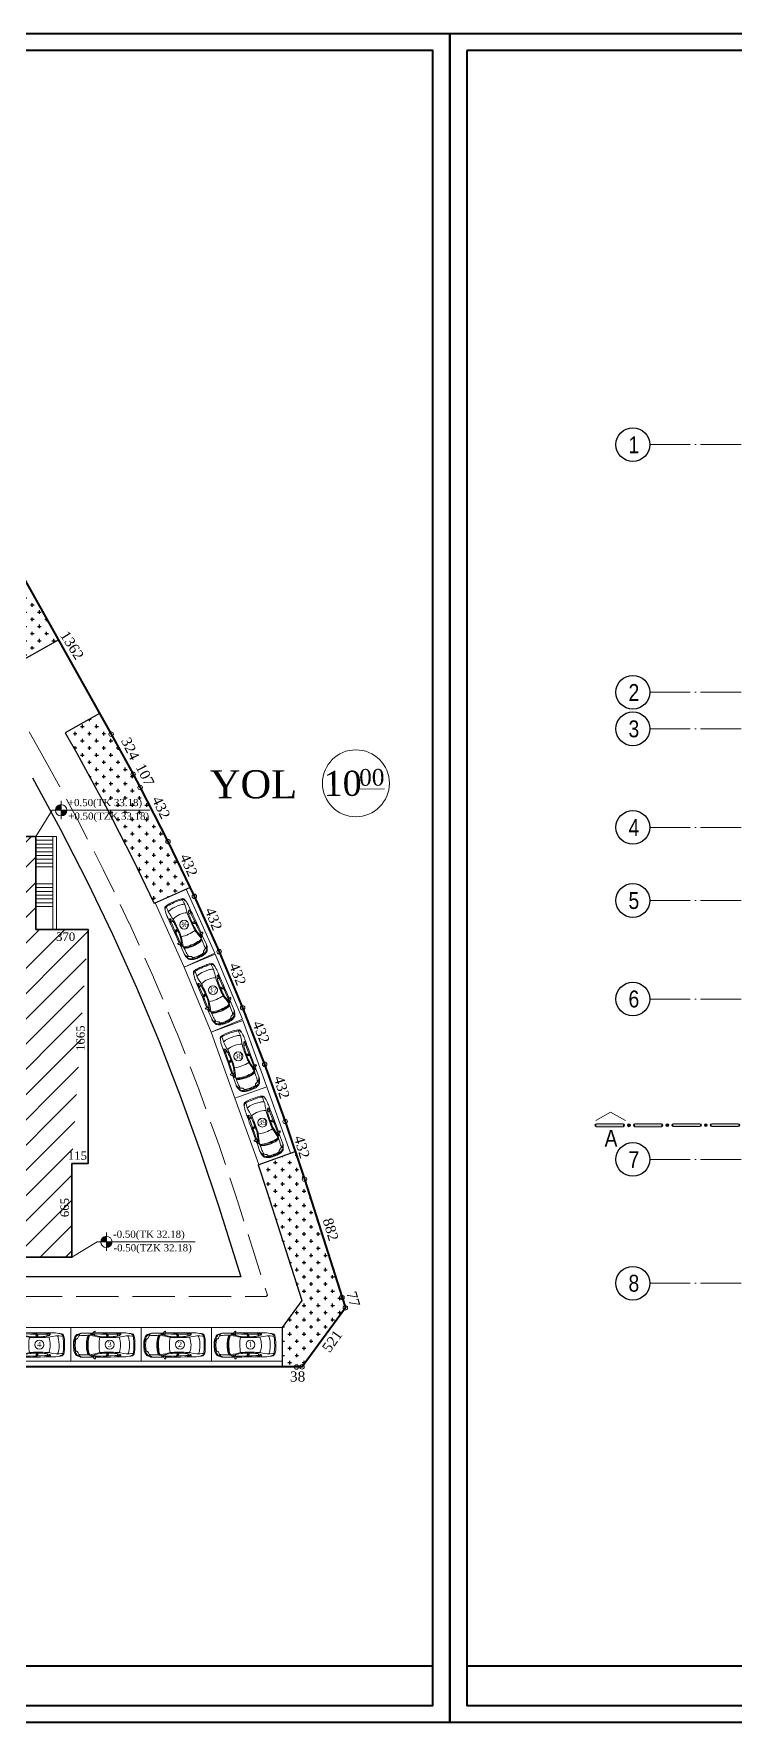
# Model space of a CAD drawing. Header units: millimetres. Extents: x 11587 to 81192, y -36083 to -25300.
# Drawn here: x 23933 to 25177, y -28300 to -25300 of the extents above; entities that cross this region are included whole.
import ezdxf
from ezdxf.enums import TextEntityAlignment as Align

# ---------------------------------------------------------------- set-up
doc = ezdxf.new("R2010")
doc.units = ezdxf.units.MM
for name, pattern in [('AKS', [30, 24, -3, 0, -3]), ('IZDUSUM1', [20, 7.5, -5, 7.5, 0]), ('SEMBOL1', [260, 200, -15, 30, -15])]:
    doc.linetypes.add(name, pattern=pattern)
for name, color, linetype, lineweight in [('Araba', 226, 'Continuous', 15), ('rtm-aks balon', 20, 'Continuous', 25), ('rtm-aks balon yazı', 7, 'Continuous', 20), ('rtm-aks yeni', 7, 'AKS', 20), ('rtm-antet-02', 140, 'Continuous', 40), ('rtm-beton', 102, 'Continuous', 25), ('rtm-duv tugla', 22, 'Continuous', 35), ('rtm-izdusum-üst ince', 8, 'IZDUSUM1', 5), ('rtm-merdiven yazı', 7, 'Continuous', 20), ('rtm-mhl-yazı-m2', 7, 'Continuous', 20), ('rtm-olcu-dış', 31, 'Continuous', 25), ('rtm-plan katmanı-05', 205, 'Continuous', 20), ('rtm-sembol balon baslik', 242, 'Continuous', 20), ('rtm-sembol kesit gör yazı', 7, 'Continuous', 20), ('rtm-sembol kot', 242, 'Continuous', 20), ('rtm-sembol kot yazı', 7, 'Continuous', 20), ('rtm-sembol ok', 7, 'Continuous', 20), ('rtm-sıva', 252, 'Continuous', 15), ('rtm-tas_betonarme', 50, 'Continuous', 40), ('rtm-vaz-grid yazı', 7, 'Continuous', 20)]:
    doc.layers.add(name, color=color, linetype=linetype, lineweight=lineweight)
doc.layers.add('CAY', color=94, linetype='Continuous')
doc.styles.add('AKSYAZI', font='ARIALN.TTF')
doc.styles.add('ARIAL', font='times.ttf')
doc.styles.add('BASLIK', font='ARIALN.TTF')
doc.styles.add('VAZ-OLCU', font='times.ttf', dxfattribs={"height": 60})

# ---------------------------------------------------------------- blocks, each defined once
blk = doc.blocks.new('KK')
at = {"layer": 'rtm-sembol balon baslik', "linetype": 'SEMBOL1'}
for p in [(41231.3, 7543.2), (41283.8, 7543.2)]:
    blk.add_line(p, (41257.6, 7558.4), dxfattribs=at)
at = {"layer": 'rtm-sembol balon baslik'}
for p, q in [((41279.6, 7537.7), (41232.3, 7537.7)), ((41279.6, 7532.4), (41232.3, 7532.4)), ((41347.8, 7537.7), (41300.6, 7537.7)), ((41347.8, 7532.4), (41300.6, 7532.4)), ((41416.1, 7537.8), (41368.8, 7537.8)), ((41416.1, 7532.6), (41368.8, 7532.6)), ((41484.3, 7537.8), (41437.1, 7537.8)), ((41484.3, 7532.6), (41437.1, 7532.6)), ((41552.6, 7537.9), (41505.3, 7537.9)), ((41552.6, 7532.7), (41505.3, 7532.7)), ((41620.8, 7537.9), (41573.6, 7537.9)), ((41620.8, 7532.7), (41573.6, 7532.7))]:
    blk.add_line(p, q, dxfattribs=at)
at = {"layer": 'rtm-sembol balon baslik', "const_width": 2.62}
for points in [[(41232.3, 7536.4, 0.414214), (41231, 7535, 1)], [(41231, 7535, 0.414214), (41232.3, 7533.7, 1)], [(41279.6, 7533.7, 0.414214), (41280.9, 7535, 0.414214), (41279.6, 7536.4, 1)], [(41300.6, 7536.4, 0.414214), (41299.3, 7535, 1)], [(41299.3, 7535, 0.414214), (41300.6, 7533.7, 1)], [(41347.8, 7533.7, 0.414214), (41349.1, 7535, 0.414214), (41347.8, 7536.4, 1)], [(41368.8, 7536.5, 0.414214), (41367.5, 7535.2, 1)], [(41367.5, 7535.2, 0.414214), (41368.8, 7533.9, 1)], [(41416.1, 7533.9, 0.414214), (41417.4, 7535.2, 0.414214), (41416.1, 7536.5, 1)], [(41437.1, 7536.5, 0.414214), (41435.8, 7535.2, 1)], [(41435.8, 7535.2, 0.414214), (41437.1, 7533.9, 1)], [(41484.3, 7533.9, 0.414214), (41485.6, 7535.2, 0.414214), (41484.3, 7536.5, 1)], [(41505.3, 7536.6, 0.414214), (41504, 7535.3, 1)], [(41504, 7535.3, 0.414214), (41505.3, 7534, 1)], [(41552.6, 7534, 0.414214), (41553.9, 7535.3, 0.414214), (41552.6, 7536.6, 1)], [(41573.6, 7536.6, 0.414214), (41572.3, 7535.3, 1)], [(41572.3, 7535.3, 0.414214), (41573.6, 7534, 1)], [(41620.8, 7534, 0.414214), (41622.1, 7535.3, 0.414214), (41620.8, 7536.6, 1)]]:
    blk.add_lwpolyline(points, format="xyb", dxfattribs=at)
for points in [[(41288.8, 7535, 1), (41291.4, 7535, 1)], [(41357, 7535.2, 1), (41359.6, 7535.2, 1)], [(41425.3, 7535.2, 1), (41427.9, 7535.2, 1)], [(41493.5, 7535.3, 1), (41496.1, 7535.3, 1)], [(41561.8, 7535.3, 1), (41564.4, 7535.3, 1)]]:
    blk.add_lwpolyline(points, format="xyb", close=True, dxfattribs=at)
at = {"layer": 'rtm-sembol balon baslik'}
for centre in [(41290.1, 7535), (41358.3, 7535.2), (41426.6, 7535.2), (41494.8, 7535.3), (41563.1, 7535.3)]:
    blk.add_circle(centre, 2.62, dxfattribs=at)
for centre, start, end in [((41232.3, 7535), 90, 270), ((41279.6, 7535), 270, 90), ((41300.6, 7535), 90, 270), ((41347.8, 7535), 270, 90), ((41368.8, 7535.2), 90, 270), ((41416.1, 7535.2), 270, 90), ((41437.1, 7535.2), 90, 270), ((41484.3, 7535.2), 270, 90), ((41505.3, 7535.3), 90, 270), ((41552.6, 7535.3), 270, 90), ((41573.6, 7535.3), 90, 270), ((41620.8, 7535.3), 270, 90)]:
    blk.add_arc(centre, 2.62, start, end, dxfattribs=at)
for points in [[(41232.3, 7537.7), (41232.3, 7532.4), (41279.6, 7537.7), (41279.6, 7532.4)], [(41300.6, 7537.7), (41300.6, 7532.4), (41347.8, 7537.7), (41347.8, 7532.4)], [(41368.8, 7537.8), (41368.8, 7532.6), (41416.1, 7537.8), (41416.1, 7532.6)], [(41437.1, 7537.8), (41437.1, 7532.6), (41484.3, 7537.8), (41484.3, 7532.6)], [(41505.3, 7537.9), (41505.3, 7532.7), (41552.6, 7537.9), (41552.6, 7532.7)], [(41573.6, 7537.9), (41573.6, 7532.7), (41620.8, 7537.9), (41620.8, 7532.7)]]:
    blk.add_trace(points, dxfattribs=at)
blk = doc.blocks.new('araba')
at = {"layer": 'Araba', "linetype": 'Continuous'}
for p, q in [((564215, 4497240), (564212, 4497235)), ((564218, 4497243), (564215, 4497240)), ((564223, 4497246), (564218, 4497243)), ((564224, 4497242), (564221, 4497240)), ((564235, 4497248), (564223, 4497246)), ((564227, 4497244), (564224, 4497242)), ((564231, 4497245), (564227, 4497244)), ((564234, 4497246), (564231, 4497245)), ((564245, 4497250), (564235, 4497248)), ((564256, 4497251), (564245, 4497250)), ((564268, 4497253), (564256, 4497251)), ((564277, 4497253), (564268, 4497253)), ((564286, 4497254), (564277, 4497253)), ((564291, 4497254), (564286, 4497254)), ((564298, 4497254), (564291, 4497254)), ((564317, 4497253), (564298, 4497254)), ((564306, 4497251), (564307, 4497252)), ((564306, 4497248), (564306, 4497251)), ((564306, 4497243), (564306, 4497248)), ((564326, 4497245), (564306, 4497244)), ((564307, 4497241), (564306, 4497243)), ((564307, 4497252), (564310, 4497253)), ((564308, 4497240), (564307, 4497241)), ((564310, 4497253), (564313, 4497253)), ((564313, 4497253), (564317, 4497253)), ((564315, 4497250), (564335, 4497251)), ((564334, 4497254), (564317, 4497253)), ((564346, 4497245), (564326, 4497245)), ((564329, 4497245), (564328, 4497237)), ((564331, 4497245), (564329, 4497237)), ((564353, 4497254), (564334, 4497254)), ((564375, 4497246), (564346, 4497245)), ((564379, 4497255), (564353, 4497254)), ((564404, 4497247), (564375, 4497246)), ((564407, 4497255), (564379, 4497255)), ((564397, 4497247), (564393, 4497227)), ((564398, 4497227), (564404, 4497247)), ((564411, 4497247), (564403, 4497227)), ((564405, 4497250), (564404, 4497247)), ((564404, 4497247), (564447, 4497248)), ((564406, 4497253), (564405, 4497250)), ((564407, 4497255), (564406, 4497253)), ((564406, 4497253), (564406, 4497253)), ((564406, 4497253), (564406, 4497253)), ((564447, 4497256), (564407, 4497255)), ((564410, 4497253), (564416, 4497252)), ((564416, 4497252), (564431, 4497253)), ((564489, 4497256), (564447, 4497256)), ((564447, 4497248), (564491, 4497249)), ((564494, 4497240), (564467, 4497233)), ((564490, 4497268), (564486, 4497268)), ((564486, 4497268), (564489, 4497256)), ((564488, 4497239), (564493, 4497248)), ((564489, 4497256), (564491, 4497248)), ((564493, 4497268), (564490, 4497268)), ((564491, 4497248), (564496, 4497248)), ((564496, 4497265), (564493, 4497268)), ((564494, 4497240), (564515, 4497246)), ((564499, 4497260), (564496, 4497265)), ((564496, 4497248), (564498, 4497248)), ((564498, 4497248), (564500, 4497249)), ((564500, 4497256), (564499, 4497260)), ((564506, 4497256), (564500, 4497256)), ((564501, 4497254), (564500, 4497256)), ((564500, 4497249), (564500, 4497250)), ((564500, 4497249), (564501, 4497250)), ((564500, 4497249), (564508, 4497249)), ((564501, 4497251), (564501, 4497254)), ((564501, 4497250), (564501, 4497251)), ((564504, 4497243), (564508, 4497249)), ((564513, 4497256), (564506, 4497256)), ((564506, 4497236), (564523, 4497240)), ((564508, 4497249), (564510, 4497252)), ((564508, 4497249), (564514, 4497249)), ((564510, 4497252), (564512, 4497254)), ((564512, 4497254), (564513, 4497256)), ((564574, 4497256), (564513, 4497256)), ((564514, 4497249), (564516, 4497249)), ((564516, 4497247), (564515, 4497246)), ((564515, 4497246), (564517, 4497245)), ((564516, 4497249), (564517, 4497249)), ((564517, 4497248), (564516, 4497247)), ((564517, 4497249), (564517, 4497249)), ((564518, 4497249), (564517, 4497249)), ((564517, 4497248), (564517, 4497248)), ((564517, 4497248), (564518, 4497248)), ((564517, 4497245), (564519, 4497244)), ((564518, 4497248), (564518, 4497249)), ((564519, 4497244), (564521, 4497243)), ((564521, 4497243), (564522, 4497242)), ((564522, 4497242), (564523, 4497240)), ((564523, 4497240), (564525, 4497240)), ((564523, 4497240), (564523, 4497240)), ((564525, 4497240), (564528, 4497241)), ((564529, 4497234), (564525, 4497240)), ((564528, 4497241), (564532, 4497241)), ((564535, 4497235), (564532, 4497241)), ((564532, 4497241), (564535, 4497240)), ((564537, 4497239), (564539, 4497240)), ((564539, 4497240), (564547, 4497240)), ((564547, 4497240), (564547, 4497240)), ((564547, 4497240), (564561, 4497240)), ((564561, 4497240), (564572, 4497240)), ((564579, 4497256), (564574, 4497256)), ((564574, 4497256), (564581, 4497255)), ((564583, 4497256), (564579, 4497256)), ((564581, 4497255), (564589, 4497252)), ((564586, 4497256), (564583, 4497256)), ((564584, 4497254), (564584, 4497254)), ((564588, 4497256), (564586, 4497256)), ((564593, 4497255), (564588, 4497256)), ((564589, 4497252), (564601, 4497248)), ((564595, 4497254), (564593, 4497255)), ((564609, 4497249), (564595, 4497254)), ((564596, 4497246), (564596, 4497247)), ((564596, 4497247), (564597, 4497247)), ((564596, 4497247), (564596, 4497247)), ((564597, 4497245), (564596, 4497246)), ((564597, 4497247), (564598, 4497247)), ((564599, 4497244), (564597, 4497245)), ((564598, 4497247), (564600, 4497247)), ((564600, 4497242), (564599, 4497244)), ((564600, 4497247), (564603, 4497247)), ((564601, 4497241), (564600, 4497242)), ((564604, 4497247), (564601, 4497248)), ((564604, 4497236), (564601, 4497241)), ((564603, 4497247), (564604, 4497246)), ((564605, 4497246), (564604, 4497247)), ((564604, 4497246), (564606, 4497245)), ((564606, 4497245), (564605, 4497246)), ((564611, 4497244), (564606, 4497245)), ((564617, 4497246), (564609, 4497249)), ((564615, 4497241), (564611, 4497244)), ((564619, 4497237), (564615, 4497241)), ((564621, 4497244), (564617, 4497246)), ((564624, 4497242), (564621, 4497244)), ((564627, 4497237), (564624, 4497242)), ((564208, 4497219), (564206, 4497203)), ((564206, 4497203), (564206, 4497187)), ((564206, 4497187), (564206, 4497168)), ((564206, 4497168), (564206, 4497149)), ((564206, 4497149), (564207, 4497134)), ((564207, 4497134), (564209, 4497117)), ((564212, 4497235), (564208, 4497219)), ((564214, 4497194), (564213, 4497181)), ((564213, 4497181), (564213, 4497168)), ((564214, 4497156), (564213, 4497168)), ((564216, 4497219), (564214, 4497207)), ((564214, 4497207), (564214, 4497194)), ((564214, 4497142), (564214, 4497156)), ((564215, 4497129), (564214, 4497142)), ((564216, 4497117), (564215, 4497129)), ((564217, 4497228), (564216, 4497219)), ((564217, 4497228), (564219, 4497235)), ((564217, 4497230), (564227, 4497231)), ((564221, 4497240), (564219, 4497235)), ((564227, 4497231), (564244, 4497232)), ((564244, 4497232), (564255, 4497233)), ((564255, 4497233), (564266, 4497232)), ((564266, 4497232), (564288, 4497229)), ((564288, 4497229), (564308, 4497225)), ((564311, 4497238), (564308, 4497240)), ((564308, 4497225), (564317, 4497224)), ((564315, 4497236), (564311, 4497238)), ((564320, 4497234), (564315, 4497236)), ((564317, 4497224), (564325, 4497223)), ((564326, 4497233), (564320, 4497234)), ((564325, 4497223), (564332, 4497222)), ((564333, 4497231), (564326, 4497233)), ((564328, 4497237), (564327, 4497232)), ((564329, 4497237), (564328, 4497232)), ((564332, 4497222), (564339, 4497222)), ((564341, 4497230), (564333, 4497231)), ((564339, 4497222), (564346, 4497222)), ((564346, 4497229), (564341, 4497230)), ((564351, 4497229), (564346, 4497229)), ((564346, 4497222), (564357, 4497221)), ((564359, 4497228), (564351, 4497229)), ((564357, 4497221), (564369, 4497221)), ((564371, 4497228), (564359, 4497228)), ((564369, 4497221), (564426, 4497221)), ((564384, 4497227), (564371, 4497228)), ((564398, 4497227), (564384, 4497227)), ((564417, 4497227), (564398, 4497227)), ((564425, 4497228), (564417, 4497227)), ((564434, 4497228), (564425, 4497228)), ((564426, 4497221), (564436, 4497222)), ((564442, 4497229), (564434, 4497228)), ((564436, 4497222), (564440, 4497222)), ((564440, 4497222), (564445, 4497222)), ((564450, 4497230), (564442, 4497229)), ((564445, 4497222), (564449, 4497223)), ((564449, 4497223), (564453, 4497224)), ((564467, 4497233), (564450, 4497230)), ((564454, 4497224), (564453, 4497224)), ((564455, 4497224), (564472, 4497228)), ((564472, 4497228), (564489, 4497232)), ((564489, 4497232), (564506, 4497236)), ((564532, 4497228), (564529, 4497234)), ((564534, 4497222), (564532, 4497228)), ((564536, 4497210), (564534, 4497222)), ((564536, 4497131), (564534, 4497119)), ((564535, 4497240), (564535, 4497240)), ((564537, 4497239), (564535, 4497240)), ((564537, 4497229), (564535, 4497235)), ((564537, 4497197), (564536, 4497210)), ((564538, 4497144), (564536, 4497131)), ((564537, 4497239), (564537, 4497239)), ((564537, 4497239), (564539, 4497234)), ((564539, 4497223), (564537, 4497229)), ((564538, 4497184), (564537, 4497197)), ((564539, 4497170), (564538, 4497184)), ((564539, 4497170), (564538, 4497157)), ((564538, 4497157), (564538, 4497144)), ((564539, 4497234), (564542, 4497228)), ((564542, 4497210), (564539, 4497223)), ((564542, 4497130), (564540, 4497118)), ((564542, 4497228), (564543, 4497227)), ((564543, 4497197), (564542, 4497210)), ((564544, 4497143), (564542, 4497130)), ((564543, 4497227), (564546, 4497218)), ((564544, 4497184), (564543, 4497197)), ((564545, 4497170), (564544, 4497184)), ((564545, 4497157), (564544, 4497143)), ((564544, 4497114), (564546, 4497123)), ((564545, 4497170), (564545, 4497157)), ((564546, 4497218), (564548, 4497209)), ((564546, 4497123), (564548, 4497132)), ((564548, 4497209), (564549, 4497199)), ((564548, 4497132), (564549, 4497142)), ((564549, 4497199), (564550, 4497190)), ((564549, 4497142), (564550, 4497151)), ((564550, 4497190), (564551, 4497181)), ((564550, 4497151), (564551, 4497160)), ((564551, 4497181), (564551, 4497170)), ((564551, 4497160), (564551, 4497170)), ((564572, 4497240), (564581, 4497239)), ((564581, 4497239), (564590, 4497239)), ((564590, 4497239), (564581, 4497239)), ((564590, 4497239), (564598, 4497237)), ((564598, 4497237), (564604, 4497236)), ((564609, 4497226), (564604, 4497236)), ((564613, 4497218), (564609, 4497226)), ((564613, 4497123), (564610, 4497115)), ((564614, 4497218), (564613, 4497218)), ((564614, 4497124), (564613, 4497123)), ((564616, 4497216), (564614, 4497218)), ((564617, 4497125), (564614, 4497124)), ((564619, 4497215), (564616, 4497216)), ((564620, 4497127), (564617, 4497125)), ((564624, 4497231), (564619, 4497237)), ((564623, 4497213), (564619, 4497215)), ((564623, 4497128), (564620, 4497127)), ((564626, 4497212), (564623, 4497213)), ((564626, 4497130), (564623, 4497128)), ((564624, 4497231), (564628, 4497221)), ((564625, 4497111), (564629, 4497121)), ((564629, 4497209), (564626, 4497212)), ((564626, 4497209), (564626, 4497208)), ((564627, 4497209), (564626, 4497209)), ((564626, 4497208), (564626, 4497207)), ((564626, 4497207), (564628, 4497199)), ((564630, 4497133), (564626, 4497130)), ((564631, 4497231), (564627, 4497237)), ((564628, 4497209), (564627, 4497209)), ((564627, 4497135), (564628, 4497143)), ((564627, 4497134), (564627, 4497135)), ((564627, 4497133), (564627, 4497134)), ((564627, 4497133), (564627, 4497133)), ((564628, 4497133), (564627, 4497133)), ((564628, 4497221), (564631, 4497213)), ((564630, 4497207), (564628, 4497209)), ((564628, 4497199), (564629, 4497188)), ((564628, 4497143), (564629, 4497154)), ((564631, 4497135), (564628, 4497133)), ((564632, 4497207), (564629, 4497209)), ((564629, 4497188), (564630, 4497179)), ((564629, 4497154), (564630, 4497163)), ((564629, 4497121), (564632, 4497129)), ((564634, 4497203), (564630, 4497207)), ((564630, 4497174), (564630, 4497179)), ((564630, 4497174), (564630, 4497171)), ((564630, 4497168), (564630, 4497171)), ((564630, 4497168), (564630, 4497163)), ((564632, 4497135), (564630, 4497133)), ((564636, 4497222), (564631, 4497231)), ((564633, 4497205), (564631, 4497213)), ((564632, 4497175), (564631, 4497173)), ((564631, 4497173), (564631, 4497172)), ((564631, 4497172), (564631, 4497171)), ((564631, 4497170), (564631, 4497171)), ((564631, 4497169), (564631, 4497170)), ((564632, 4497167), (564631, 4497169)), ((564634, 4497139), (564631, 4497135)), ((564633, 4497205), (564632, 4497207)), ((564632, 4497176), (564632, 4497175)), ((564633, 4497176), (564632, 4497176)), ((564632, 4497166), (564632, 4497167)), ((564633, 4497166), (564632, 4497166)), ((564633, 4497137), (564632, 4497135)), ((564633, 4497137), (564632, 4497129)), ((564633, 4497176), (564634, 4497176)), ((564633, 4497166), (564634, 4497166)), ((564635, 4497200), (564634, 4497203)), ((564635, 4497175), (564634, 4497176)), ((564634, 4497176), (564634, 4497176)), ((564635, 4497167), (564634, 4497166)), ((564634, 4497166), (564634, 4497166)), ((564635, 4497142), (564634, 4497139)), ((564635, 4497200), (564635, 4497198)), ((564635, 4497198), (564636, 4497195)), ((564635, 4497175), (564635, 4497173)), ((564635, 4497173), (564635, 4497172)), ((564635, 4497172), (564635, 4497171)), ((564635, 4497170), (564635, 4497171)), ((564635, 4497169), (564635, 4497170)), ((564635, 4497167), (564635, 4497169)), ((564635, 4497142), (564636, 4497144)), ((564640, 4497210), (564636, 4497222)), ((564636, 4497195), (564636, 4497191)), ((564636, 4497191), (564637, 4497186)), ((564636, 4497147), (564637, 4497151)), ((564636, 4497144), (564636, 4497147)), ((564636, 4497120), (564640, 4497132)), ((564637, 4497175), (564637, 4497186)), ((564637, 4497177), (564637, 4497177)), ((564637, 4497171), (564637, 4497175)), ((564637, 4497171), (564637, 4497167)), ((564637, 4497167), (564637, 4497156)), ((564637, 4497165), (564637, 4497165)), ((564637, 4497151), (564637, 4497156)), ((564641, 4497204), (564640, 4497210)), ((564640, 4497132), (564641, 4497138)), ((564641, 4497197), (564641, 4497204)), ((564642, 4497191), (564641, 4497197)), ((564641, 4497138), (564642, 4497145)), ((564642, 4497188), (564642, 4497191)), ((564643, 4497188), (564642, 4497188)), ((564642, 4497151), (564642, 4497155)), ((564642, 4497155), (564643, 4497155)), ((564642, 4497145), (564642, 4497151)), ((564643, 4497155), (564643, 4497188)), ((564209, 4497117), (564213, 4497101)), ((564213, 4497101), (564216, 4497096)), ((564218, 4497108), (564216, 4497117)), ((564216, 4497096), (564219, 4497093)), ((564218, 4497108), (564220, 4497101)), ((564218, 4497106), (564228, 4497106)), ((564219, 4497093), (564224, 4497091)), ((564222, 4497096), (564220, 4497101)), ((564225, 4497094), (564222, 4497096)), ((564224, 4497091), (564236, 4497088)), ((564228, 4497092), (564225, 4497094)), ((564228, 4497106), (564245, 4497105)), ((564232, 4497091), (564228, 4497092)), ((564235, 4497090), (564232, 4497091)), ((564236, 4497088), (564246, 4497087)), ((564245, 4497105), (564256, 4497104)), ((564246, 4497087), (564258, 4497085)), ((564256, 4497104), (564267, 4497105)), ((564258, 4497085), (564270, 4497084)), ((564267, 4497105), (564289, 4497109)), ((564270, 4497084), (564278, 4497084)), ((564278, 4497084), (564287, 4497084)), ((564287, 4497084), (564292, 4497083)), ((564289, 4497109), (564309, 4497112)), ((564292, 4497083), (564299, 4497083)), ((564299, 4497083), (564318, 4497084)), ((564308, 4497096), (564307, 4497094)), ((564307, 4497094), (564307, 4497090)), ((564327, 4497093), (564307, 4497093)), ((564307, 4497090), (564308, 4497087)), ((564309, 4497098), (564308, 4497096)), ((564308, 4497087), (564309, 4497086)), ((564309, 4497112), (564318, 4497114)), ((564312, 4497099), (564309, 4497098)), ((564309, 4497086), (564311, 4497085)), ((564311, 4497085), (564314, 4497084)), ((564316, 4497101), (564312, 4497099)), ((564314, 4497084), (564318, 4497084)), ((564321, 4497103), (564316, 4497101)), ((564316, 4497088), (564337, 4497087)), ((564318, 4497114), (564326, 4497115)), ((564318, 4497084), (564335, 4497084)), ((564327, 4497105), (564321, 4497103)), ((564326, 4497115), (564333, 4497115)), ((564334, 4497107), (564327, 4497105)), ((564347, 4497093), (564327, 4497093)), ((564329, 4497101), (564328, 4497105)), ((564330, 4497101), (564329, 4497106)), ((564330, 4497093), (564329, 4497101)), ((564332, 4497093), (564330, 4497101)), ((564333, 4497115), (564340, 4497116)), ((564342, 4497108), (564334, 4497107)), ((564335, 4497084), (564354, 4497084)), ((564340, 4497116), (564347, 4497116)), ((564347, 4497109), (564342, 4497108)), ((564347, 4497116), (564357, 4497117)), ((564352, 4497109), (564347, 4497109)), ((564376, 4497092), (564347, 4497093)), ((564360, 4497110), (564352, 4497109)), ((564354, 4497084), (564380, 4497084)), ((564357, 4497117), (564370, 4497117)), ((564372, 4497111), (564360, 4497110)), ((564370, 4497117), (564427, 4497118)), ((564385, 4497111), (564372, 4497111)), ((564406, 4497092), (564376, 4497092)), ((564380, 4497084), (564408, 4497084)), ((564399, 4497112), (564385, 4497111)), ((564398, 4497092), (564394, 4497111)), ((564399, 4497112), (564405, 4497092)), ((564417, 4497112), (564399, 4497112)), ((564412, 4497092), (564404, 4497112)), ((564406, 4497092), (564448, 4497092)), ((564406, 4497089), (564406, 4497092)), ((564407, 4497086), (564406, 4497089)), ((564408, 4497084), (564407, 4497086)), ((564407, 4497086), (564407, 4497086)), ((564407, 4497086), (564407, 4497086)), ((564408, 4497084), (564448, 4497084)), ((564411, 4497086), (564417, 4497087)), ((564426, 4497112), (564417, 4497112)), ((564417, 4497087), (564432, 4497086)), ((564435, 4497111), (564426, 4497112)), ((564427, 4497118), (564437, 4497117)), ((564443, 4497111), (564435, 4497111)), ((564437, 4497117), (564441, 4497117)), ((564441, 4497117), (564446, 4497117)), ((564451, 4497110), (564443, 4497111)), ((564446, 4497117), (564450, 4497116)), ((564448, 4497092), (564492, 4497091)), ((564448, 4497084), (564491, 4497084)), ((564450, 4497116), (564454, 4497116)), ((564468, 4497106), (564451, 4497110)), ((564454, 4497116), (564454, 4497116)), ((564456, 4497115), (564473, 4497112)), ((564495, 4497100), (564468, 4497106)), ((564473, 4497112), (564490, 4497108)), ((564491, 4497084), (564488, 4497072)), ((564488, 4497072), (564491, 4497072)), ((564489, 4497101), (564494, 4497092)), ((564490, 4497108), (564507, 4497104)), ((564491, 4497084), (564492, 4497092)), ((564491, 4497072), (564495, 4497073)), ((564492, 4497092), (564497, 4497092)), ((564495, 4497100), (564516, 4497094)), ((564495, 4497073), (564498, 4497076)), ((564497, 4497092), (564499, 4497092)), ((564498, 4497076), (564500, 4497080)), ((564499, 4497092), (564501, 4497091)), ((564500, 4497080), (564502, 4497084)), ((564502, 4497091), (564501, 4497091)), ((564501, 4497091), (564502, 4497090)), ((564502, 4497091), (564510, 4497091)), ((564502, 4497090), (564502, 4497089)), ((564502, 4497089), (564502, 4497087)), ((564502, 4497087), (564502, 4497084)), ((564502, 4497084), (564507, 4497084)), ((564505, 4497097), (564510, 4497091)), ((564507, 4497104), (564524, 4497100)), ((564507, 4497084), (564514, 4497085)), ((564510, 4497091), (564511, 4497089)), ((564510, 4497091), (564515, 4497091)), ((564511, 4497089), (564513, 4497087)), ((564513, 4497087), (564514, 4497085)), ((564514, 4497085), (564576, 4497085)), ((564515, 4497091), (564517, 4497091)), ((564516, 4497094), (564519, 4497095)), ((564517, 4497093), (564516, 4497094)), ((564518, 4497093), (564517, 4497093)), ((564517, 4497091), (564518, 4497091)), ((564519, 4497093), (564518, 4497093)), ((564519, 4497092), (564518, 4497091)), ((564518, 4497091), (564518, 4497091)), ((564519, 4497095), (564521, 4497096)), ((564519, 4497093), (564519, 4497092)), ((564519, 4497092), (564519, 4497092)), ((564521, 4497096), (564522, 4497097)), ((564522, 4497097), (564523, 4497098)), ((564523, 4497098), (564524, 4497100)), ((564524, 4497100), (564526, 4497100)), ((564524, 4497100), (564524, 4497100)), ((564530, 4497106), (564526, 4497100)), ((564526, 4497100), (564529, 4497100)), ((564529, 4497100), (564533, 4497100)), ((564533, 4497113), (564530, 4497106)), ((564534, 4497119), (564533, 4497113)), ((564536, 4497105), (564533, 4497100)), ((564533, 4497100), (564536, 4497101)), ((564538, 4497112), (564536, 4497105)), ((564538, 4497102), (564536, 4497101)), ((564536, 4497101), (564536, 4497101)), ((564540, 4497118), (564538, 4497112)), ((564538, 4497102), (564540, 4497106)), ((564538, 4497102), (564538, 4497102)), ((564538, 4497102), (564540, 4497100)), ((564540, 4497106), (564543, 4497113)), ((564540, 4497100), (564548, 4497101)), ((564543, 4497113), (564544, 4497114)), ((564548, 4497101), (564548, 4497101)), ((564548, 4497101), (564562, 4497101)), ((564562, 4497101), (564573, 4497101)), ((564573, 4497101), (564581, 4497102)), ((564576, 4497085), (564582, 4497086)), ((564576, 4497085), (564580, 4497085)), ((564580, 4497085), (564584, 4497085)), ((564581, 4497102), (564591, 4497103)), ((564591, 4497103), (564581, 4497102)), ((564582, 4497086), (564590, 4497089)), ((564584, 4497085), (564587, 4497085)), ((564587, 4497085), (564589, 4497086)), ((564589, 4497086), (564594, 4497087)), ((564590, 4497089), (564602, 4497093)), ((564591, 4497103), (564599, 4497104)), ((564594, 4497087), (564596, 4497087)), ((564596, 4497087), (564610, 4497093)), ((564598, 4497096), (564597, 4497095)), ((564597, 4497095), (564597, 4497095)), ((564597, 4497094), (564598, 4497094)), ((564597, 4497095), (564597, 4497094)), ((564600, 4497098), (564598, 4497096)), ((564598, 4497094), (564599, 4497094)), ((564599, 4497104), (564605, 4497105)), ((564599, 4497094), (564601, 4497094)), ((564601, 4497099), (564600, 4497098)), ((564602, 4497101), (564601, 4497099)), ((564601, 4497094), (564604, 4497095)), ((564605, 4497105), (564602, 4497101)), ((564605, 4497094), (564602, 4497093)), ((564604, 4497095), (564606, 4497096)), ((564610, 4497115), (564605, 4497105)), ((564606, 4497095), (564605, 4497094)), ((564607, 4497096), (564606, 4497095)), ((564606, 4497096), (564607, 4497096)), ((564612, 4497098), (564607, 4497096)), ((564610, 4497093), (564618, 4497096)), ((564616, 4497101), (564612, 4497098)), ((564620, 4497105), (564616, 4497101)), ((564618, 4497096), (564622, 4497098)), ((564625, 4497111), (564620, 4497105)), ((564622, 4497098), (564624, 4497100)), ((564624, 4497100), (564628, 4497105)), ((564628, 4497105), (564632, 4497111)), ((564632, 4497111), (564636, 4497120))]:
    blk.add_line(p, q, dxfattribs=at)
for centre, major_axis, start_param, end_param in [((564480, 4497170), (-205, 116), 0.360724, 0.693068), ((564343, 4497191), (-84.8, 47.8), 0.068801, 0.361271), ((564344, 4497147), (47.8, 84.8), 2.286697, 2.541777), ((564459, 4497170), (75, 132), 1.718918, 2.462456), ((564170, 4497168), (-253, 143), 3.473236, 3.849732)]:
    blk.add_ellipse(centre, major_axis=major_axis, ratio=1, start_param=start_param, end_param=end_param, dxfattribs=at)

msp = doc.modelspace()

# ---------------------------------------------------------------- hatches: boundary and pattern name
at = {"layer": 'CAY', "true_color": 0x136734, "transparency": 33554559}
h = msp.add_hatch(dxfattribs=at)
h.set_pattern_fill('CROSS', color=116, scale=2)
h.paths.add_polyline_path([(23912.62, -26262.82), (23853.24, -26300.04), (23915.29, -26410.81), (23976.36, -26376.6)])
h = msp.add_hatch(dxfattribs=at)
h.set_pattern_fill('CROSS', color=116, scale=2)
h.paths.add_polyline_path([(24146.21, -26844.86), (24210.1, -26816.2), (24171.01, -26734.85), (24121.73, -26638.74), (24109.08, -26615.26), (24070.15, -26544.04), (24049.66, -26507.46), (23988.59, -26541.67), (24008.91, -26577.94), (24047.56, -26648.65), (24059.77, -26671.32), (24108.31, -26765.98)])
h.paths.add_polyline_path([(24396.9, -27285.3), (24331.01, -27309), (24346.73, -27356.24), (24408.5, -27550.52), (24373.52, -27598.3), (24373.52, -27668.3), (24399.37, -27668.3), (24409.13, -27668.16), (24486.01, -27563.14), (24480.17, -27544.92), (24413.3, -27334.59)])
at = {"layer": 'rtm-sembol kot'}
h = msp.add_hatch(color=256, dxfattribs=at)
h.paths.add_polyline_path([(23981.34, -26669.23, 0.4142136), (23971.26, -26679.31), (23981.34, -26679.31)])
h.paths.add_polyline_path([(23981.34, -26689.39, 0.4142136), (23991.41, -26679.31), (23981.34, -26679.31)])
h = msp.add_hatch(color=256, dxfattribs=at)
h.paths.add_polyline_path([(24061.54, -27436.17, 0.4142136), (24051.47, -27446.24), (24061.54, -27446.24)])
h.paths.add_polyline_path([(24061.54, -27456.32, 0.4142136), (24071.62, -27446.24), (24061.54, -27446.24)])
at = {"layer": 'rtm-sıva', "transparency": 33554687}
h = msp.add_hatch(dxfattribs=at)
h.set_pattern_fill('ANSI31', color=256, scale=10)
h.set_pattern_definition([(45, (2644.445, 7084.227), (-22.45064, 22.45064), [])])
h.paths.add_polyline_path([(22367.81, -26890.77), (22367.81, -26725.77), (22180.31, -26725.77), (22180.31, -26890.77), (22087.81, -26890.77), (22087.81, -27307.02), (22116.56, -27307.02), (22116.56, -27473.27), (22529.06, -27473.27), (22529.06, -27259.52), (22460.31, -27259.52), (22460.31, -27200.77), (22296.56, -27200.77), (22296.56, -27100.77), (22460.31, -27100.77), (22460.31, -26890.77)])
h.paths.add_polyline_path([(22531.56, -27100.77), (22531.56, -27473.27), (23585.31, -27473.27), (23585.31, -27100.77)])
h.paths.add_polyline_path([(24029.06, -26890.77), (23936.56, -26890.77), (23936.56, -26725.77), (23749.06, -26725.77), (23749.06, -26890.77), (23656.56, -26890.77), (23656.56, -27100.77), (23820.31, -27100.77), (23820.31, -27200.77), (23656.56, -27200.77), (23656.56, -27259.52), (23587.81, -27259.52), (23587.81, -27473.27), (24000.31, -27473.27), (24000.31, -27307.02)])
h.paths.add_polyline_path([(22186.14, -27020.78), (22350.71, -27019.44), (22350.33, -26972.91), (22185.76, -26974.25)], flags=24)
h.paths.add_polyline_path([(22461.2, -27251.38), (22461.2, -27210.55), (22438.36, -27210.55), (22438.36, -27251.38)], flags=25)
h.paths.add_polyline_path([(22301.68, -27113.96), (22301.68, -27084.19), (22278.84, -27084.19), (22278.84, -27113.96)], flags=25)
h.paths.add_polyline_path([(22528.24, -27387.99), (22528.24, -27347.16), (22505.4, -27347.16), (22505.4, -27387.99)], flags=24)
h.paths.add_polyline_path([(22303.3, -27472.05), (22355.21, -27472.05), (22355.21, -27449.21), (22303.3, -27449.21)], flags=24)
h.paths.add_polyline_path([(22139.58, -27405.88), (22139.58, -27365.04), (22116.74, -27365.04), (22116.74, -27405.88)], flags=24)
h.paths.add_polyline_path([(22472.96, -27283.65), (22513.82, -27283.65), (22513.82, -27260.74), (22472.96, -27260.74)], flags=24)
h.paths.add_polyline_path([(22087.38, -27304.36), (22128.22, -27304.36), (22128.22, -27281.52), (22087.38, -27281.52)], flags=9)
h.paths.add_polyline_path([(22297.52, -27174.34), (22297.52, -27133.5), (22274.68, -27133.5), (22274.68, -27174.34)], flags=25)
h.paths.add_polyline_path([(22354.48, -27223.63), (22395.32, -27223.63), (22395.32, -27200.79), (22354.48, -27200.79)], flags=24)
h.paths.add_polyline_path([(22363.38, -27100.89), (22404.22, -27100.89), (22404.22, -27078.04), (22363.38, -27078.04)], flags=25)
h.paths.add_polyline_path([(22460.77, -27014.19), (22460.77, -26973.36), (22437.93, -26973.36), (22437.93, -27014.19)], flags=25)
h.paths.add_polyline_path([(22399.67, -26915.44), (22440.53, -26915.44), (22440.53, -26892.53), (22399.67, -26892.53)], flags=24)
h.paths.add_polyline_path([(22118.2, -26915.44), (22159.06, -26915.44), (22159.06, -26892.53), (22118.2, -26892.53)], flags=24)
h.paths.add_polyline_path([(22365.84, -26826.69), (22365.84, -26785.86), (22343, -26785.86), (22343, -26826.69)], flags=24)
h.paths.add_polyline_path([(22204.7, -26826.69), (22204.7, -26785.86), (22181.86, -26785.86), (22181.86, -26826.69)], flags=24)
h.paths.add_polyline_path([(22250.36, -26750.44), (22291.22, -26750.44), (22291.22, -26727.53), (22250.36, -26727.53)], flags=24)
h.paths.add_polyline_path([(22110.74, -27110.65), (22110.74, -27058.74), (22087.9, -27058.74), (22087.9, -27110.65)], flags=24)
h.paths.add_polyline_path([(22967.54, -27297.81), (23132.1, -27296.47), (23131.72, -27249.93), (22967.16, -27251.27)], flags=24)
h.paths.add_polyline_path([(23584.49, -27314.74), (23584.49, -27262.81), (23561.58, -27262.81), (23561.58, -27314.74)], flags=24)
h.paths.add_polyline_path([(22554.5, -27314.74), (22554.5, -27262.81), (22531.6, -27262.81), (22531.6, -27314.74)], flags=24)
h.paths.add_polyline_path([(23029.49, -27471.15), (23081.4, -27471.15), (23081.4, -27448.31), (23029.49, -27448.31)], flags=24)
h.paths.add_polyline_path([(23029.49, -27125.39), (23081.4, -27125.39), (23081.4, -27102.55), (23029.49, -27102.55)], flags=24)
h.paths.add_polyline_path([(22937.26, -27256.35), (23156.98, -27254.56), (23156.66, -27215.23), (22936.94, -27217.02)], flags=24)
h.paths.add_polyline_path([(22988.45, -27217.6), (23099.77, -27216.69), (23099.52, -27185.65), (22988.19, -27186.55)], flags=24)
h.paths.add_polyline_path([(23771.87, -27020.8), (23936.45, -27019.47), (23936.07, -26972.9), (23771.5, -26974.24)], flags=24)
h.paths.add_polyline_path([(23989.35, -27304.36), (24030.19, -27304.36), (24030.19, -27281.52), (23989.35, -27281.52)], flags=9)
h.paths.add_polyline_path([(23999.16, -27405.88), (23999.16, -27365.04), (23976.32, -27365.04), (23976.32, -27405.88)], flags=24)
h.paths.add_polyline_path([(23774.24, -27472.05), (23826.15, -27472.05), (23826.15, -27449.21), (23774.24, -27449.21)], flags=24)
h.paths.add_polyline_path([(23611.67, -27387.99), (23611.67, -27347.16), (23588.83, -27347.16), (23588.83, -27387.99)], flags=24)
h.paths.add_polyline_path([(23600.34, -27283.65), (23641.2, -27283.65), (23641.2, -27260.74), (23600.34, -27260.74)], flags=24)
h.paths.add_polyline_path([(23678.99, -27251.38), (23678.99, -27210.55), (23656.15, -27210.55), (23656.15, -27251.38)], flags=24)
h.paths.add_polyline_path([(23724.07, -27223.63), (23764.9, -27223.63), (23764.9, -27200.79), (23724.07, -27200.79)], flags=24)
h.paths.add_polyline_path([(23844.16, -27174.34), (23844.16, -27133.5), (23821.32, -27133.5), (23821.32, -27174.34)], flags=24)
h.paths.add_polyline_path([(23840.28, -27113.96), (23840.28, -27084.19), (23817.44, -27084.19), (23817.44, -27113.96)], flags=24)
h.paths.add_polyline_path([(23718.17, -27100.89), (23759.01, -27100.89), (23759.01, -27078.04), (23718.17, -27078.04)], flags=25)
h.paths.add_polyline_path([(24027.22, -27110.65), (24027.22, -27058.74), (24004.38, -27058.74), (24004.38, -27110.65)], flags=25)
h.paths.add_polyline_path([(23679.3, -27014.19), (23679.3, -26973.36), (23656.46, -26973.36), (23656.46, -27014.19)], flags=24)
h.paths.add_polyline_path([(23968.42, -26915.44), (24009.28, -26915.44), (24009.28, -26892.53), (23968.42, -26892.53)], flags=24)
h.paths.add_polyline_path([(23686.95, -26915.44), (23727.81, -26915.44), (23727.81, -26892.53), (23686.95, -26892.53)], flags=24)
h.paths.add_polyline_path([(23934.59, -26826.69), (23934.59, -26785.86), (23911.75, -26785.86), (23911.75, -26826.69)], flags=24)
h.paths.add_polyline_path([(23773.45, -26826.69), (23773.45, -26785.86), (23750.61, -26785.86), (23750.61, -26826.69)], flags=24)
h.paths.add_polyline_path([(23819.11, -26750.44), (23859.97, -26750.44), (23859.97, -26727.53), (23819.11, -26727.53)], flags=24)

# ---------------------------------------------------------------- linework, layer by layer
at = {"layer": 'Araba'}
for points in [[(24199.6, -26957.91), (24254.34, -26933.35), (24203.17, -26819.31), (24148.43, -26843.87), (24199.6, -26957.91)], [(24247.68, -27073.3), (24303.06, -27050.22), (24254.98, -26934.84), (24199.6, -26957.91), (24247.68, -27073.3)], [(24289.99, -27190.92), (24346.45, -27170.61), (24304.14, -27052.99), (24247.68, -27073.3), (24289.99, -27190.92)], [(23873.52, -27598.32), (23873.52, -27658.32), (23998.52, -27658.31), (23998.52, -27598.31), (23873.52, -27598.32)], [(23998.52, -27598.31), (23998.52, -27658.31), (24123.52, -27658.31), (24123.52, -27598.31), (23998.52, -27598.31)], [(24123.52, -27598.31), (24123.52, -27658.31), (24248.52, -27658.3), (24248.52, -27598.3), (24123.52, -27598.31)], [(24248.52, -27598.3), (24248.52, -27658.3), (24373.52, -27658.3), (24373.52, -27598.3), (24248.52, -27598.3)]]:
    msp.add_lwpolyline(points, dxfattribs=at)
msp.add_lwpolyline([(24332.3, -27308.54), (24388.76, -27288.23), (24346.45, -27170.61), (24289.99, -27190.92)], close=True, dxfattribs=at)
at = {"layer": 'rtm-aks balon'}
for centre in [(24996.59, -26029.55), (24996.59, -26469.55), (24996.59, -26534.55), (24996.59, -26709.55), (24996.59, -26839.55), (24996.59, -27014.55), (24996.59, -27299.55), (24996.59, -27519.55)]:
    msp.add_circle(centre, 30, dxfattribs=at)
at = {"layer": 'rtm-aks yeni', "ltscale": 3}
for p, q in [((25026.59, -26029.55), (30481.59, -26029.55)), ((25026.59, -26469.55), (30481.59, -26469.55)), ((25026.59, -26534.55), (30481.59, -26534.55)), ((25026.59, -26709.55), (30481.59, -26709.55)), ((25026.59, -26839.55), (30481.59, -26839.55)), ((25026.59, -27014.55), (30481.59, -27014.55)), ((25026.59, -27299.55), (30481.59, -27299.55)), ((25026.59, -27519.55), (30481.59, -27519.55))]:
    msp.add_line(p, q, dxfattribs=at)
at = {"layer": 'rtm-antet-02'}
for points in [[(20171.59, -25299.55), (20171.59, -28299.55), (24671.59, -28299.55), (24671.59, -25299.55), (20171.59, -25299.55)], [(24671.59, -25299.55), (24671.59, -28299.55), (30726.59, -28299.55), (30726.59, -25299.55), (24671.59, -25299.55)], [(20201.59, -28199.55), (24641.59, -28199.55)], [(24701.59, -28199.55), (30696.59, -28199.55)]]:
    msp.add_lwpolyline(points, dxfattribs=at)
for points in [[(20201.59, -25329.55), (20201.59, -28269.55), (24641.59, -28269.55), (24641.59, -25329.55)], [(24701.59, -25329.55), (24701.59, -28269.55), (30696.59, -28269.55), (30696.59, -25329.55)]]:
    msp.add_lwpolyline(points, close=True, dxfattribs=at)
at = {"layer": 'rtm-beton'}
for points in [[(23912.62, -26262.82), (23853.24, -26300.04), (23915.29, -26410.81), (23976.36, -26376.6)], [(24049.66, -26507.46), (23988.59, -26541.67), (24008.91, -26577.94), (24047.56, -26648.65), (24059.77, -26671.32), (24108.31, -26765.98), (24146.21, -26844.86)], [(23930.16, -26621.51), (23968.46, -26691.59), (23980.11, -26713.2), (24027.69, -26806.01), (24072.63, -26899.54), (24115.12, -26994.19), (24155.2, -27090.02), (24192.84, -27186.73), (24228.05, -27284.62), (24261.14, -27384.09), (24300.64, -27508.3), (22391.03, -27508.3)], [(24210.1, -26816.2), (24146.21, -26844.86)], [(24331.01, -27309), (24396.85, -27285.32)], [(24331.01, -27309), (24346.73, -27356.24), (24408.5, -27550.52), (24373.52, -27598.3), (24373.52, -27668.3)]]:
    msp.add_lwpolyline(points, dxfattribs=at)
at = {"layer": 'rtm-duv tugla'}
msp.add_lwpolyline([(23936.56, -26725.77), (23749.06, -26725.77), (23749.06, -26890.77), (23656.56, -26890.77), (23656.56, -27100.77), (23817.81, -27100.77), (23817.81, -27112.02), (23820.31, -27112.02), (23820.31, -27200.77), (23656.56, -27200.77), (23656.56, -27259.52), (23587.81, -27259.52), (23587.81, -27473.27), (24000.31, -27473.27), (24000.31, -27307.02), (24029.06, -27307.02), (24029.06, -26890.77), (23936.56, -26890.77), (23936.56, -26725.77)], dxfattribs=at)
at = {"layer": 'rtm-izdusum-üst ince', "ltscale": 5}
msp.add_lwpolyline([(22242.35, -25971.62), (22262.96, -25954.56), (23554.82, -26010.42), (23640.23, -26062.77), (23707.72, -26170.43), (23796.17, -26310.7), (23960.78, -26604.57), (23999.22, -26674.89), (24011.09, -26696.91), (24059.04, -26790.44), (24104.37, -26884.79), (24147.24, -26980.27), (24187.66, -27076.92), (24225.62, -27174.46), (24261.13, -27273.17), (24294.43, -27373.26), (24347.62, -27540.56), (24345.62, -27543.3), (22391.03, -27543.3), (21830.64, -27543.36), (21760.53, -27543.39), (21939.27, -27104.42), (22098.17, -26651.05), (22213.24, -26177.15)], close=True, dxfattribs=at)
at = {"layer": 'rtm-merdiven yazı'}
for centre in [(24199.77, -26882.52), (24250.78, -26998.85), (24295.92, -27116.32), (24338.58, -27234.04), (23942.51, -27628.71), (24067.51, -27628.7), (24192.51, -27628.7), (24317.51, -27628.69)]:
    msp.add_circle(centre, 7.94, dxfattribs=at)
at = {"layer": 'rtm-plan katmanı-05', "ltscale": 0.3}
for points in [[(23936.56, -26725.77), (23966.56, -26725.77)], [(23972.81, -26890.77), (23972.81, -26725.77), (23966.56, -26725.77), (23966.56, -26890.77)], [(23936.56, -26732.52), (23966.56, -26732.52)], [(23936.56, -26739.27), (23966.56, -26739.27)], [(23936.56, -26746.02), (23966.56, -26746.02)], [(23936.56, -26752.77), (23966.56, -26752.77)], [(23936.56, -26759.52), (23966.56, -26759.52)], [(23936.56, -26766.27), (23966.56, -26766.27)], [(23936.56, -26773.02), (23966.56, -26773.02)], [(23936.56, -26779.77), (23966.56, -26779.77)], [(23936.56, -26809.77), (23966.56, -26809.77)], [(23936.56, -26816.52), (23966.56, -26816.52)], [(23936.56, -26823.27), (23966.56, -26823.27)], [(23936.56, -26830.02), (23966.56, -26830.02)], [(23936.56, -26836.77), (23966.56, -26836.77)], [(23936.56, -26843.52), (23966.56, -26843.52)], [(23936.56, -26850.27), (23966.56, -26850.27)]]:
    msp.add_lwpolyline(points, dxfattribs=at)
at = {"layer": 'rtm-sembol kot'}
for p, q in [((23981.34, -26694.81), (23981.34, -26662.65)), ((24061.54, -27461.75), (24061.54, -27429.58))]:
    msp.add_line(p, q, dxfattribs=at)
for points in [[(23936.56, -26725.77), (23965.11, -26679.31)], [(23965.11, -26679.31), (24138.86, -26679.31)], [(24000.31, -27473.27), (24045.32, -27446.24)], [(24045.32, -27446.24), (24219.07, -27446.24)]]:
    msp.add_lwpolyline(points, dxfattribs=at)
for centre in [(23981.34, -26679.31), (24061.54, -27446.24)]:
    msp.add_circle(centre, 10.08, dxfattribs=at)
at = {"layer": 'rtm-sembol ok'}
for centre in [(24070.15, -26544.04), (24109.08, -26615.26), (24121.73, -26638.74), (24171.01, -26734.85), (24217.75, -26832.12), (24261.94, -26930.55), (24303.58, -27030.13), (24342.69, -27130.63), (24379.26, -27232.28), (24413.3, -27334.59), (24480.17, -27544.92), (24486.01, -27563.14), (24399.37, -27668.3), (24409.13, -27668.16)]:
    msp.add_circle(centre, 4, dxfattribs=at)
at = {"layer": 'rtm-tas_betonarme'}
msp.add_lwpolyline([(23903.64, -26246.77), (24070.15, -26544.04), (24109.08, -26615.26), (24121.73, -26638.74), (24171.01, -26734.85), (24217.75, -26832.12), (24261.94, -26930.55), (24303.58, -27030.13), (24342.69, -27130.63), (24379.26, -27232.28), (24413.3, -27334.59), (24480.17, -27544.92), (24486.01, -27563.14), (24409.13, -27668.16), (24399.37, -27668.3), (22391.03, -27668.3)], dxfattribs=at)
at = {"layer": 'rtm-vaz-grid yazı', "linetype": 'Continuous'}
msp.add_circle((24504.73, -26631.27), 59.45, dxfattribs=at)

# ---------------------------------------------------------------- block references
at = {"layer": 'Araba'}
for p, xscale, yscale, zscale, rotation in [((-1059329.44, -358403.54), 0.2499999999999998, 0.2499999999999998, 0.2499999999999998, 294.1653403293294), ((-1067818.13, -329205.15), 0.2499999999999998, 0.2499999999999998, 0.2499999999999998, 292.6214371709683), ((-1081388.6, -274913.05), 0.2499999999999998, 0.2499999999999998, 0.2499999999999998, 289.7850647635678), ((-1081346.28, -275030.67), 0.2499999999999998, 0.2499999999999998, 0.2499999999999998, 289.7850647635678), ((165000.12, 1096667.96), 0.25, 0.25, 0.25, 180.0019682244929), ((165125.12, 1096667.97), 0.25, 0.25, 0.25, 180.0019682244929), ((165250.12, 1096667.97), 0.25, 0.25, 0.25, 180.0019682244929), ((165375.12, 1096667.98), 0.25, 0.25, 0.25, 180.0019682244929)]:
    msp.add_blockref('araba', p, dxfattribs=dict(at, xscale=xscale, yscale=yscale, zscale=zscale, rotation=rotation))
at = {"layer": 'rtm-izdusum-üst ince'}
msp.add_blockref('KK', (-16300.43, -34773.89), dxfattribs=at)

# ---------------------------------------------------------------- texts
at = {"layer": 'rtm-aks balon yazı', "char_height": 30, "width": 27.7214, "attachment_point": 7, "style": 'AKSYAZI'}
for s, insert in [('1', (24988.84, -26044.97)), ('2', (24988.84, -26484.97)), ('3', (24988.84, -26549.97)), ('4', (24988.84, -26724.97)), ('5', (24988.84, -26854.97)), ('6', (24988.84, -27029.97)), ('7', (24988.84, -27314.97)), ('8', (24988.84, -27534.97))]:
    msp.add_mtext(s, dxfattribs=dict(at, insert=insert))
at = {"layer": 'rtm-merdiven yazı', "style": 'VAZ-OLCU'}
for s, p in [('36', (24199.63, -26889.72, 0)), ('37', (24250.64, -27006.05, 0)), ('38', (24295.78, -27123.52, 0)), ('39', (24338.43, -27241.24, 0)), ('4', (23942.37, -27635.91, 0)), ('3', (24067.37, -27635.9, 0)), ('2', (24192.37, -27635.9, 0)), ('1', (24317.37, -27635.9, 0))]:
    msp.add_text(s, height=9.6, rotation=0.00197, dxfattribs=at).set_placement(p, align=Align.BOTTOM_CENTER)
at = {"layer": 'rtm-mhl-yazı-m2', "lineweight": 13, "style": 'ARIAL'}
msp.add_text('YOL', height=50, dxfattribs=at).set_placement((24245.24, -26658.01))
at = {"layer": 'rtm-olcu-dış', "style": 'VAZ-OLCU'}
for s, height, rotation, p in [('1362', 18, 302.20836, (23978.64, -26367.84)), ('324', 18, 295.6939, (24087.19, -26555.23)), ('107', 18, 297.15037, (24113.09, -26602.01)), ('432', 18, 295.6939, (24142.08, -26659.81)), ('432', 18, 293.56448, (24191.63, -26761.47)), ('432', 18, 291.29777, (24236.39, -26856.54)), ('432', 18, 291.29777, (24279.06, -26954.51)), ('432', 18, 291.29777, (24320.71, -27057.56)), ('1665', 15, 90, (24023.16, -27106.84)), ('432', 18, 286.61455, (24358.89, -27154.42)), ('432', 18, 286.61455, (24394.52, -27260.44)), ('665', 15, 90, (23995.1, -27402.07)), ('882', 18, 286.61455, (24445.53, -27406.92)), ('77', 18, 286.61455, (24487.64, -27537.22)), ('521', 18, 54.45175, (24458.04, -27644.26))]:
    msp.add_text(s, height=height, rotation=rotation, dxfattribs=at).set_placement(p)
for s, height, p in [('370', 15, (23972.24, -26911.32)), ('115', 15, (23993.16, -27300.29)), ('38', 18, (24387.58, -27694.3))]:
    msp.add_text(s, height=height, dxfattribs=at).set_placement(p)
at = {"layer": 'rtm-sembol kesit gör yazı', "style": 'BASLIK'}
msp.add_text('A', height=30, dxfattribs=at).set_placement((24946.34, -27277.05))
at = {"layer": 'rtm-sembol kot yazı', "style": 'VAZ-OLCU'}
for s, p in [('+0.50(TK 33.18)', (23993.27, -26671.9)), ('+0.50(TZK 33.18)', (23993.94, -26695.99)), ('-0.50(TK 32.18)', (24073.47, -27438.84)), ('-0.50(TZK 32.18)', (24074.15, -27462.92))]:
    msp.add_text(s, height=12.8, dxfattribs=at).set_placement(p)
at = {"layer": 'rtm-vaz-grid yazı', "linetype": 'Continuous', "insert": (24481.25, -26631.73), "char_height": 44.55, "width": 66.1621, "attachment_point": 5, "rotation": 0.37204, "style": 'ARIAL'}
msp.add_mtext('10', dxfattribs=at)
at = {"layer": 'rtm-vaz-grid yazı', "linetype": 'Continuous', "insert": (24532.97, -26620.96), "char_height": 29.7, "attachment_point": 5, "rotation": 0.37204, "style": 'ARIAL'}
msp.add_mtext('{\\L00}', dxfattribs=at)

doc.saveas('drawing.dxf')
